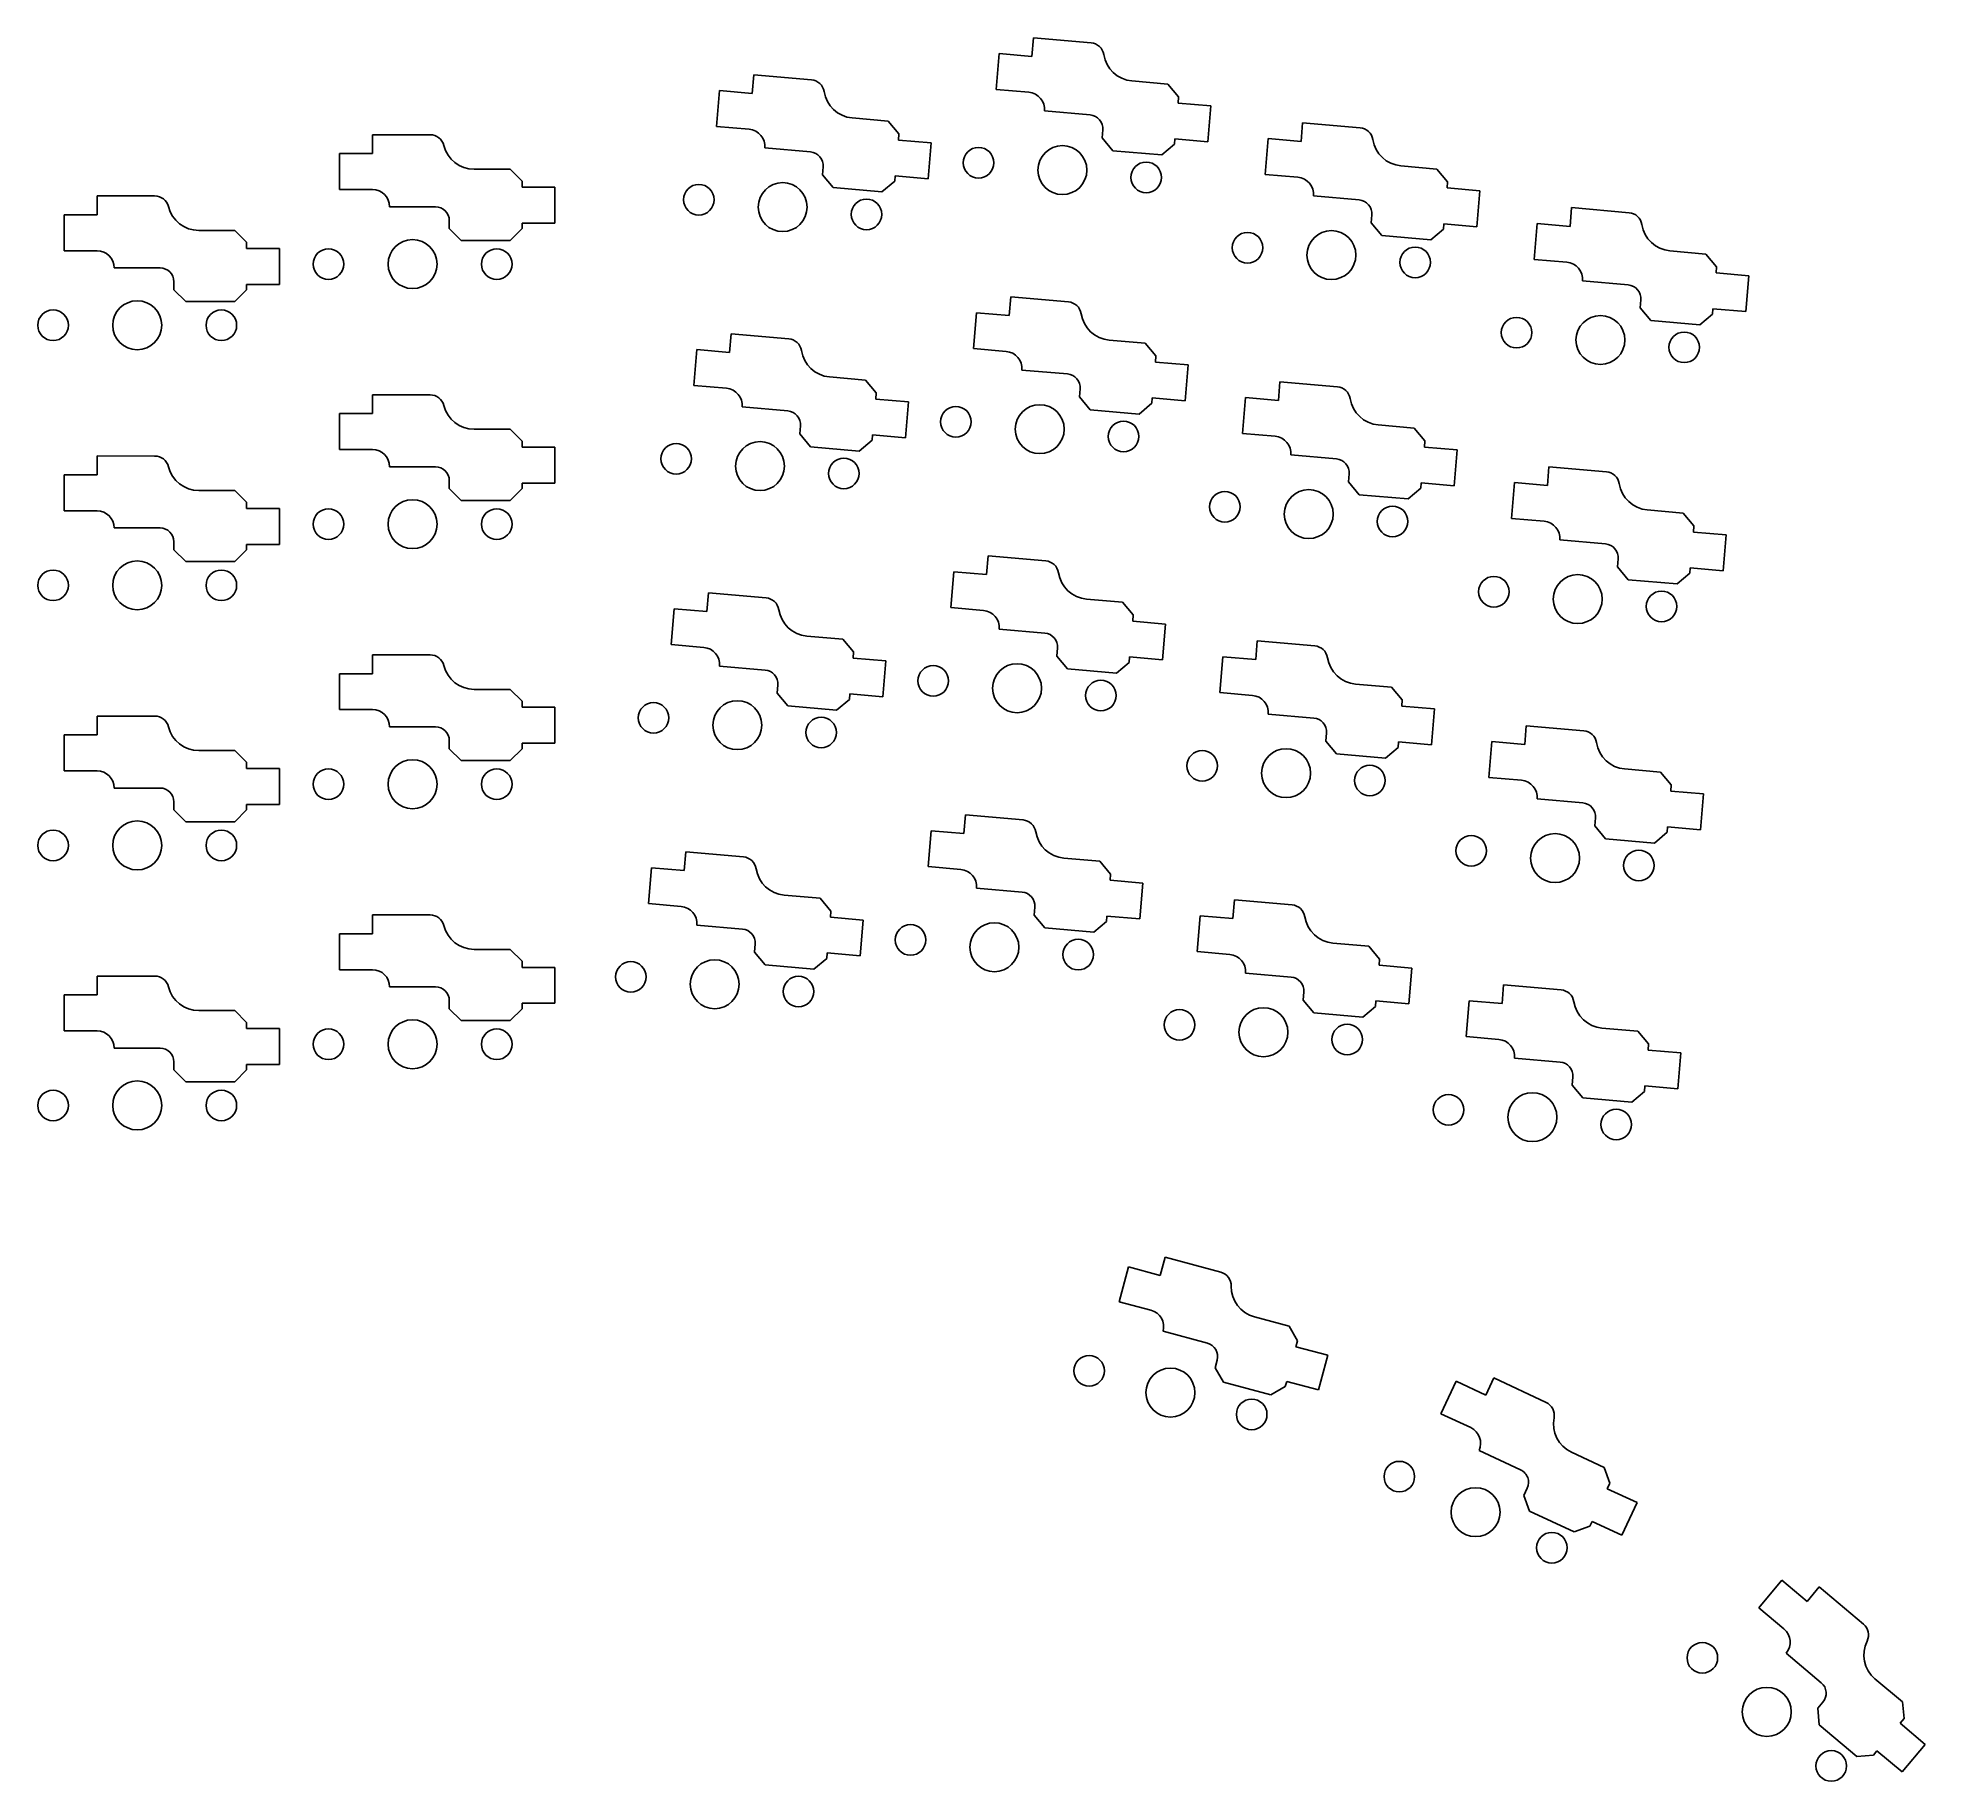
# Model space of a CAD drawing. Extents: x 114 to 237, y -194 to -80.
import ezdxf

# ---------------------------------------------------------------- set-up
doc = ezdxf.new("R2010")
doc.units = 0
doc.layers.add('BLACK', color=7, linetype='CONTINUOUS')

msp = doc.modelspace()

# ---------------------------------------------------------------- linework, layer by layer
at = {"layer": 'BLACK', "linetype": 'CONTINUOUS'}
for p, q in [((176.341056, -81.240526), (176.13624, -83.581583)), ((176.341056, -81.240526), (178.482874, -81.42791)), ((178.482874, -81.42791), (178.590076, -80.202591)), ((182.342167, -80.531643), (178.590076, -80.202591)), ((160.202747, -83.843885), (160.309949, -82.618566)), ((164.06204, -82.947618), (160.309949, -82.618566)), ((158.060929, -83.656501), (157.856113, -85.997558)), ((158.060929, -83.656501), (160.202747, -83.843885)), ((178.278058, -83.768968), (176.13624, -83.581583)), ((187.365081, -83.233169), (185.013065, -83.027395)), ((188.065719, -84.068157), (187.365081, -83.233169)), ((182.289311, -85.249204), (179.300727, -84.987737)), ((188.030421, -84.471616), (188.065719, -84.068157)), ((190.17224, -84.659001), (188.030421, -84.471616)), ((190.17224, -84.659001), (189.967424, -87.000059)), ((159.997931, -86.184943), (157.856113, -85.997558)), ((169.084954, -85.649144), (166.732938, -85.44337)), ((169.785592, -86.484132), (169.084954, -85.649144)), ((183.061254, -86.752203), (183.107446, -86.22422)), ((196.065756, -86.981492), (196.172958, -85.756173)), ((199.925049, -86.085225), (196.172958, -85.756173)), ((135.375, -87.775), (135.375, -86.545)), ((139.141492, -86.545784), (135.375, -86.545)), ((164.009184, -87.665179), (161.0206, -87.403712)), ((169.750294, -86.887591), (169.785592, -86.484132)), ((171.892113, -87.074976), (169.750294, -86.887591)), ((171.892113, -87.074976), (171.687297, -89.416034)), ((183.761892, -87.587191), (183.061254, -86.752203)), ((186.959677, -87.866961), (183.761892, -87.587191)), ((187.794665, -87.166323), (186.959677, -87.866961)), ((187.825605, -86.812674), (187.794665, -87.166323)), ((189.967424, -87.000059), (187.825605, -86.812674)), ((193.923938, -86.794108), (193.719122, -89.135165)), ((193.923938, -86.794108), (196.065756, -86.981492)), ((133.225, -87.775), (133.225, -90.125)), ((133.225, -87.775), (135.375, -87.775)), ((144.380746, -88.799254), (142.019746, -88.799254)), ((145.151492, -89.57), (144.380746, -88.799254)), ((164.781127, -89.168178), (164.827319, -88.640195)), ((204.947963, -88.786751), (202.595947, -88.580977)), ((205.648601, -89.621739), (204.947963, -88.786751)), ((145.151492, -89.975), (145.151492, -89.57)), ((147.301492, -89.975), (145.151492, -89.975)), ((147.301492, -89.975), (147.301492, -92.325)), ((165.481765, -90.003166), (164.781127, -89.168178)), ((168.67955, -90.282936), (165.481765, -90.003166)), ((169.514538, -89.582298), (168.67955, -90.282936)), ((169.545478, -89.228649), (169.514538, -89.582298)), ((171.687297, -89.416034), (169.545478, -89.228649)), ((195.86094, -89.32255), (193.719122, -89.135165)), ((205.613303, -90.025198), (205.648601, -89.621739)), ((207.755122, -90.212583), (205.613303, -90.025198)), ((117.375, -91.775), (117.375, -90.545)), ((121.141492, -90.545784), (117.375, -90.545)), ((135.375, -90.125), (133.225, -90.125)), ((139.5, -91.25), (136.5, -91.25)), ((199.872193, -90.802786), (196.883609, -90.541319)), ((207.755122, -90.212583), (207.550306, -92.553641)), ((115.225, -91.775), (115.225, -94.125)), ((115.225, -91.775), (117.375, -91.775)), ((140.4, -92.68), (140.4, -92.15)), ((145.151492, -92.325), (145.151492, -92.68)), ((147.301492, -92.325), (145.151492, -92.325)), ((200.644136, -92.305785), (200.690328, -91.777802)), ((201.344774, -93.140773), (200.644136, -92.305785)), ((205.408487, -92.366256), (205.377547, -92.719905)), ((207.550306, -92.553641), (205.408487, -92.366256)), ((211.506819, -92.34769), (211.302003, -94.688747)), ((211.506819, -92.34769), (213.648637, -92.535074)), ((213.648637, -92.535074), (213.755839, -91.309755)), ((217.50793, -91.638807), (213.755839, -91.309755)), ((126.380746, -92.799254), (124.019746, -92.799254)), ((127.151492, -93.57), (126.380746, -92.799254)), ((127.151492, -93.975), (127.151492, -93.57)), ((141.170746, -93.450746), (140.4, -92.68)), ((144.380746, -93.450746), (141.170746, -93.450746)), ((145.151492, -92.68), (144.380746, -93.450746)), ((204.542559, -93.420543), (201.344774, -93.140773)), ((205.377547, -92.719905), (204.542559, -93.420543)), ((117.375, -94.125), (115.225, -94.125)), ((129.301492, -93.975), (127.151492, -93.975)), ((129.301492, -93.975), (129.301492, -96.325)), ((213.443821, -94.876132), (211.302003, -94.688747)), ((222.530844, -94.340333), (220.178828, -94.134559)), ((223.231482, -95.175321), (222.530844, -94.340333)), ((121.5, -95.25), (118.5, -95.25)), ((122.4, -96.68), (122.4, -96.15)), ((217.455074, -96.356368), (214.46649, -96.094901)), ((223.196184, -95.57878), (223.231482, -95.175321)), ((225.338003, -95.766165), (223.196184, -95.57878)), ((225.338003, -95.766165), (225.133187, -98.107223)), ((123.170746, -97.450746), (122.4, -96.68)), ((126.380746, -97.450746), (123.170746, -97.450746)), ((127.151492, -96.68), (126.380746, -97.450746)), ((127.151492, -96.325), (127.151492, -96.68)), ((129.301492, -96.325), (127.151492, -96.325)), ((177.001227, -98.36322), (177.108429, -97.137901)), ((180.86052, -97.466953), (177.108429, -97.137901)), ((218.227017, -97.859367), (218.273209, -97.331384)), ((174.859409, -98.175836), (174.654593, -100.516893)), ((174.859409, -98.175836), (177.001227, -98.36322)), ((218.927655, -98.694355), (218.227017, -97.859367)), ((222.960428, -98.273487), (222.12544, -98.974125)), ((222.991368, -97.919838), (222.960428, -98.273487)), ((225.133187, -98.107223), (222.991368, -97.919838)), ((158.721099, -100.779195), (158.828301, -99.553876)), ((162.580392, -99.882928), (158.828301, -99.553876)), ((222.12544, -98.974125), (218.927655, -98.694355)), ((156.579281, -100.591811), (156.374465, -102.932868)), ((156.579281, -100.591811), (158.721099, -100.779195)), ((176.796411, -100.704278), (174.654593, -100.516893)), ((185.883434, -100.168479), (183.531418, -99.962705)), ((186.584072, -101.003467), (185.883434, -100.168479)), ((186.548774, -101.406926), (186.584072, -101.003467)), ((167.603306, -102.584454), (165.25129, -102.37868)), ((180.807664, -102.184514), (177.81908, -101.923047)), ((188.690593, -101.594311), (186.548774, -101.406926)), ((188.690593, -101.594311), (188.485777, -103.935369)), ((135.375, -104.775), (135.375, -103.545)), ((139.141492, -103.545784), (135.375, -103.545)), ((158.516283, -103.120253), (156.374465, -102.932868)), ((168.303944, -103.419442), (167.603306, -102.584454)), ((168.268646, -103.822901), (168.303944, -103.419442)), ((181.579607, -103.687513), (181.625799, -103.15953)), ((194.584108, -103.916802), (194.69131, -102.691483)), ((198.443401, -103.020535), (194.69131, -102.691483)), ((133.225, -104.775), (133.225, -107.125)), ((133.225, -104.775), (135.375, -104.775)), ((162.527536, -104.600489), (159.538952, -104.339022)), ((170.410465, -104.010286), (168.268646, -103.822901)), ((170.410465, -104.010286), (170.205649, -106.351344)), ((182.280245, -104.522501), (181.579607, -103.687513)), ((185.47803, -104.802271), (182.280245, -104.522501)), ((186.313018, -104.101633), (185.47803, -104.802271)), ((186.343958, -103.747984), (186.313018, -104.101633)), ((188.485777, -103.935369), (186.343958, -103.747984)), ((192.44229, -103.729418), (192.237474, -106.070475)), ((192.44229, -103.729418), (194.584108, -103.916802)), ((144.380746, -105.799254), (142.019746, -105.799254)), ((145.151492, -106.57), (144.380746, -105.799254)), ((163.299479, -106.103488), (163.345671, -105.575505)), ((194.379292, -106.25786), (192.237474, -106.070475)), ((203.466315, -105.722061), (201.114299, -105.516287)), ((204.166953, -106.557049), (203.466315, -105.722061)), ((135.375, -107.125), (133.225, -107.125)), ((145.151492, -106.975), (145.151492, -106.57)), ((147.301492, -106.975), (145.151492, -106.975)), ((147.301492, -106.975), (147.301492, -109.325)), ((164.000117, -106.938476), (163.299479, -106.103488)), ((167.197902, -107.218246), (164.000117, -106.938476)), ((168.03289, -106.517608), (167.197902, -107.218246)), ((168.06383, -106.163959), (168.03289, -106.517608)), ((170.205649, -106.351344), (168.06383, -106.163959)), ((204.131655, -106.960508), (204.166953, -106.557049)), ((206.273474, -107.147893), (204.131655, -106.960508)), ((206.273474, -107.147893), (206.068658, -109.488951)), ((117.375, -108.775), (117.375, -107.545)), ((121.141492, -107.545784), (117.375, -107.545)), ((139.5, -108.25), (136.5, -108.25)), ((198.390545, -107.738096), (195.401961, -107.476629)), ((212.16699, -109.470384), (212.274192, -108.245065)), ((216.026283, -108.574117), (212.274192, -108.245065)), ((115.225, -108.775), (115.225, -111.125)), ((115.225, -108.775), (117.375, -108.775)), ((140.4, -109.68), (140.4, -109.15)), ((141.170746, -110.450746), (140.4, -109.68)), ((145.151492, -109.68), (144.380746, -110.450746)), ((145.151492, -109.325), (145.151492, -109.68)), ((147.301492, -109.325), (145.151492, -109.325)), ((199.162488, -109.241095), (199.20868, -108.713112)), ((199.863126, -110.076083), (199.162488, -109.241095)), ((203.895899, -109.655215), (203.060911, -110.355853)), ((203.926839, -109.301566), (203.895899, -109.655215)), ((206.068658, -109.488951), (203.926839, -109.301566)), ((210.025172, -109.283), (209.820356, -111.624057)), ((210.025172, -109.283), (212.16699, -109.470384)), ((126.380746, -109.799254), (124.019746, -109.799254)), ((127.151492, -110.57), (126.380746, -109.799254)), ((127.151492, -110.975), (127.151492, -110.57)), ((129.301492, -110.975), (127.151492, -110.975)), ((129.301492, -110.975), (129.301492, -113.325)), ((144.380746, -110.450746), (141.170746, -110.450746)), ((203.060911, -110.355853), (199.863126, -110.076083)), ((117.375, -111.125), (115.225, -111.125)), ((121.5, -112.25), (118.5, -112.25)), ((211.962174, -111.811442), (209.820356, -111.624057)), ((221.049197, -111.275643), (218.697181, -111.069869)), ((221.749835, -112.110631), (221.049197, -111.275643)), ((221.714537, -112.51409), (221.749835, -112.110631)), ((122.4, -113.68), (122.4, -113.15)), ((127.151492, -113.325), (127.151492, -113.68)), ((129.301492, -113.325), (127.151492, -113.325)), ((215.973427, -113.291678), (212.984843, -113.030211)), ((223.856356, -112.701475), (221.714537, -112.51409)), ((223.856356, -112.701475), (223.65154, -115.042533)), ((123.170746, -114.450746), (122.4, -113.68)), ((126.380746, -114.450746), (123.170746, -114.450746)), ((127.151492, -113.68), (126.380746, -114.450746)), ((175.519579, -115.29853), (175.626781, -114.073211)), ((179.378872, -114.402263), (175.626781, -114.073211)), ((216.74537, -114.794677), (216.791562, -114.266694)), ((173.377761, -115.111146), (173.172945, -117.452203)), ((173.377761, -115.111146), (175.519579, -115.29853)), ((217.446008, -115.629665), (216.74537, -114.794677)), ((220.643793, -115.909435), (217.446008, -115.629665)), ((221.478781, -115.208797), (220.643793, -115.909435)), ((221.509721, -114.855148), (221.478781, -115.208797)), ((223.65154, -115.042533), (221.509721, -114.855148)), ((157.239452, -117.714505), (157.346654, -116.489186)), ((161.098745, -116.818238), (157.346654, -116.489186)), ((184.401786, -117.103789), (182.04977, -116.898015)), ((185.102424, -117.938777), (184.401786, -117.103789)), ((155.097634, -117.527121), (154.892818, -119.868178)), ((155.097634, -117.527121), (157.239452, -117.714505)), ((175.314763, -117.639588), (173.172945, -117.452203)), ((185.067126, -118.342236), (185.102424, -117.938777)), ((187.208945, -118.529621), (185.067126, -118.342236)), ((166.121659, -119.519764), (163.769643, -119.31399)), ((166.822297, -120.354752), (166.121659, -119.519764)), ((179.326016, -119.119824), (176.337432, -118.858357)), ((187.208945, -118.529621), (187.004129, -120.870679)), ((193.102461, -120.852112), (193.209663, -119.626793)), ((196.961754, -119.955845), (193.209663, -119.626793)), ((135.375, -121.775), (135.375, -120.545)), ((139.141492, -120.545784), (135.375, -120.545)), ((157.034636, -120.055563), (154.892818, -119.868178)), ((166.786999, -120.758211), (166.822297, -120.354752)), ((168.928818, -120.945596), (166.786999, -120.758211)), ((180.097959, -120.622823), (180.144151, -120.09484)), ((180.798597, -121.457811), (180.097959, -120.622823)), ((184.86231, -120.683294), (184.83137, -121.036943)), ((187.004129, -120.870679), (184.86231, -120.683294)), ((190.960643, -120.664728), (190.755827, -123.005785)), ((190.960643, -120.664728), (193.102461, -120.852112)), ((133.225, -121.775), (133.225, -124.125)), ((133.225, -121.775), (135.375, -121.775)), ((161.045889, -121.535799), (158.057305, -121.274332)), ((168.928818, -120.945596), (168.724002, -123.286654)), ((183.996382, -121.737581), (180.798597, -121.457811)), ((184.83137, -121.036943), (183.996382, -121.737581)), ((144.380746, -122.799254), (142.019746, -122.799254)), ((145.151492, -123.57), (144.380746, -122.799254)), ((161.817832, -123.038798), (161.864024, -122.510815)), ((162.51847, -123.873786), (161.817832, -123.038798)), ((166.582183, -123.099269), (166.551243, -123.452918)), ((168.724002, -123.286654), (166.582183, -123.099269)), ((192.897645, -123.19317), (190.755827, -123.005785)), ((201.984668, -122.657371), (199.632652, -122.451597)), ((202.685306, -123.492359), (201.984668, -122.657371)), ((117.375, -125.775), (117.375, -124.545)), ((121.141492, -124.545784), (117.375, -124.545)), ((135.375, -124.125), (133.225, -124.125)), ((145.151492, -123.975), (145.151492, -123.57)), ((147.301492, -123.975), (145.151492, -123.975)), ((147.301492, -123.975), (147.301492, -126.325)), ((165.716255, -124.153556), (162.51847, -123.873786)), ((166.551243, -123.452918), (165.716255, -124.153556)), ((196.908898, -124.673406), (193.920314, -124.411939)), ((202.650008, -123.895818), (202.685306, -123.492359)), ((204.791827, -124.083203), (202.650008, -123.895818)), ((204.791827, -124.083203), (204.587011, -126.424261)), ((115.225, -125.775), (115.225, -128.125)), ((115.225, -125.775), (117.375, -125.775)), ((139.5, -125.25), (136.5, -125.25)), ((197.680841, -126.176405), (197.727033, -125.648422)), ((210.685342, -126.405694), (210.792544, -125.180375)), ((214.544635, -125.509427), (210.792544, -125.180375)), ((126.380746, -126.799254), (124.019746, -126.799254)), ((127.151492, -127.57), (126.380746, -126.799254)), ((140.4, -126.68), (140.4, -126.15)), ((141.170746, -127.450746), (140.4, -126.68)), ((145.151492, -126.68), (144.380746, -127.450746)), ((145.151492, -126.325), (145.151492, -126.68)), ((147.301492, -126.325), (145.151492, -126.325)), ((198.381479, -127.011393), (197.680841, -126.176405)), ((201.579264, -127.291163), (198.381479, -127.011393)), ((202.414252, -126.590525), (201.579264, -127.291163)), ((202.445192, -126.236876), (202.414252, -126.590525)), ((204.587011, -126.424261), (202.445192, -126.236876)), ((208.543524, -126.21831), (208.338708, -128.559367)), ((208.543524, -126.21831), (210.685342, -126.405694)), ((117.375, -128.125), (115.225, -128.125)), ((127.151492, -127.975), (127.151492, -127.57)), ((129.301492, -127.975), (127.151492, -127.975)), ((129.301492, -127.975), (129.301492, -130.325)), ((144.380746, -127.450746), (141.170746, -127.450746)), ((219.567549, -128.210953), (217.215533, -128.005179)), ((220.268187, -129.045941), (219.567549, -128.210953)), ((121.5, -129.25), (118.5, -129.25)), ((210.480526, -128.746752), (208.338708, -128.559367)), ((220.232889, -129.4494), (220.268187, -129.045941)), ((222.374708, -129.636785), (220.232889, -129.4494)), ((122.4, -130.68), (122.4, -130.15)), ((123.170746, -131.450746), (122.4, -130.68)), ((127.151492, -130.68), (126.380746, -131.450746)), ((127.151492, -130.325), (127.151492, -130.68)), ((129.301492, -130.325), (127.151492, -130.325)), ((214.491779, -130.226988), (211.503195, -129.965521)), ((222.374708, -129.636785), (222.169892, -131.977843)), ((126.380746, -131.450746), (123.170746, -131.450746)), ((174.037931, -132.23384), (174.145133, -131.008521)), ((177.897224, -131.337573), (174.145133, -131.008521)), ((215.263722, -131.729987), (215.309914, -131.202004)), ((215.96436, -132.564975), (215.263722, -131.729987)), ((220.028073, -131.790458), (219.997133, -132.144107)), ((222.169892, -131.977843), (220.028073, -131.790458)), ((171.896113, -132.046456), (171.691297, -134.387513)), ((171.896113, -132.046456), (174.037931, -132.23384)), ((219.162145, -132.844745), (215.96436, -132.564975)), ((219.997133, -132.144107), (219.162145, -132.844745)), ((153.615986, -134.462431), (153.41117, -136.803488)), ((153.615986, -134.462431), (155.757804, -134.649815)), ((155.757804, -134.649815), (155.865006, -133.424496)), ((159.617097, -133.753548), (155.865006, -133.424496)), ((173.833115, -134.574898), (171.691297, -134.387513)), ((182.920138, -134.039099), (180.568122, -133.833325)), ((183.620776, -134.874087), (182.920138, -134.039099)), ((183.585478, -135.277546), (183.620776, -134.874087)), ((185.727297, -135.464931), (183.585478, -135.277546)), ((185.727297, -135.464931), (185.522481, -137.805989)), ((155.552988, -136.990873), (153.41117, -136.803488)), ((164.640011, -136.455074), (162.287995, -136.2493)), ((165.340649, -137.290062), (164.640011, -136.455074)), ((177.844368, -136.055134), (174.855784, -135.793667)), ((191.620813, -137.787422), (191.728015, -136.562103)), ((195.480106, -136.891155), (191.728015, -136.562103)), ((135.375, -138.775), (135.375, -137.545)), ((139.141492, -137.545784), (135.375, -137.545)), ((165.305351, -137.693521), (165.340649, -137.290062)), ((167.44717, -137.880906), (165.305351, -137.693521)), ((167.44717, -137.880906), (167.242354, -140.221964)), ((178.616311, -137.558133), (178.662503, -137.03015)), ((179.316949, -138.393121), (178.616311, -137.558133)), ((183.349722, -137.972253), (182.514734, -138.672891)), ((183.380662, -137.618604), (183.349722, -137.972253)), ((185.522481, -137.805989), (183.380662, -137.618604)), ((189.478995, -137.600038), (189.274179, -139.941095)), ((189.478995, -137.600038), (191.620813, -137.787422)), ((133.225, -138.775), (133.225, -141.125)), ((133.225, -138.775), (135.375, -138.775)), ((159.564241, -138.471109), (156.575657, -138.209642)), ((182.514734, -138.672891), (179.316949, -138.393121)), ((200.50302, -139.592681), (198.151004, -139.386907)), ((144.380746, -139.799254), (142.019746, -139.799254)), ((145.151492, -140.57), (144.380746, -139.799254)), ((145.151492, -140.975), (145.151492, -140.57)), ((160.336184, -139.974108), (160.382376, -139.446125)), ((161.036822, -140.809096), (160.336184, -139.974108)), ((165.069595, -140.388228), (164.234607, -141.088866)), ((165.100535, -140.034579), (165.069595, -140.388228)), ((167.242354, -140.221964), (165.100535, -140.034579)), ((191.415997, -140.12848), (189.274179, -139.941095)), ((201.203658, -140.427669), (200.50302, -139.592681)), ((201.16836, -140.831128), (201.203658, -140.427669)), ((117.375, -142.775), (117.375, -141.545)), ((121.141492, -141.545784), (117.375, -141.545)), ((135.375, -141.125), (133.225, -141.125)), ((147.301492, -140.975), (145.151492, -140.975)), ((147.301492, -140.975), (147.301492, -143.325)), ((164.234607, -141.088866), (161.036822, -140.809096)), ((195.42725, -141.608716), (192.438666, -141.347249)), ((203.310179, -141.018513), (201.16836, -140.831128)), ((203.310179, -141.018513), (203.105363, -143.359571)), ((115.225, -142.775), (115.225, -145.125)), ((115.225, -142.775), (117.375, -142.775)), ((139.5, -142.25), (136.5, -142.25)), ((196.199193, -143.111715), (196.245385, -142.583732)), ((209.203695, -143.341004), (209.310897, -142.115685)), ((213.062988, -142.444737), (209.310897, -142.115685)), ((126.380746, -143.799254), (124.019746, -143.799254)), ((127.151492, -144.57), (126.380746, -143.799254)), ((140.4, -143.68), (140.4, -143.15)), ((141.170746, -144.450746), (140.4, -143.68)), ((145.151492, -143.68), (144.380746, -144.450746)), ((145.151492, -143.325), (145.151492, -143.68)), ((147.301492, -143.325), (145.151492, -143.325)), ((196.899831, -143.946703), (196.199193, -143.111715)), ((200.097616, -144.226473), (196.899831, -143.946703)), ((200.932604, -143.525835), (200.097616, -144.226473)), ((200.963544, -143.172186), (200.932604, -143.525835)), ((203.105363, -143.359571), (200.963544, -143.172186)), ((207.061877, -143.15362), (206.857061, -145.494677)), ((207.061877, -143.15362), (209.203695, -143.341004)), ((117.375, -145.125), (115.225, -145.125)), ((127.151492, -144.975), (127.151492, -144.57)), ((129.301492, -144.975), (127.151492, -144.975)), ((129.301492, -144.975), (129.301492, -147.325)), ((144.380746, -144.450746), (141.170746, -144.450746)), ((208.998879, -145.682062), (206.857061, -145.494677)), ((218.085902, -145.146263), (215.733886, -144.940489)), ((218.78654, -145.981251), (218.085902, -145.146263)), ((121.5, -146.25), (118.5, -146.25)), ((218.751242, -146.38471), (218.78654, -145.981251)), ((220.893061, -146.572095), (218.751242, -146.38471)), ((220.893061, -146.572095), (220.688245, -148.913153)), ((122.4, -147.68), (122.4, -147.15)), ((123.170746, -148.450746), (122.4, -147.68)), ((127.151492, -147.68), (126.380746, -148.450746)), ((127.151492, -147.325), (127.151492, -147.68)), ((129.301492, -147.325), (127.151492, -147.325)), ((213.010132, -147.162298), (210.021548, -146.900831)), ((126.380746, -148.450746), (123.170746, -148.450746)), ((213.782075, -148.665297), (213.828267, -148.137314)), ((214.482713, -149.500285), (213.782075, -148.665297)), ((218.515486, -149.079417), (217.680498, -149.780055)), ((218.546426, -148.725768), (218.515486, -149.079417)), ((220.688245, -148.913153), (218.546426, -148.725768)), ((217.680498, -149.780055), (214.482713, -149.500285)), ((186.864019, -161.115549), (187.182367, -159.92746)), ((190.820316, -160.903057), (187.182367, -159.92746)), ((184.787279, -160.559088), (184.179054, -162.829014)), ((184.787279, -160.559088), (186.864019, -161.115549)), ((186.255795, -163.385475), (184.179054, -162.829014)), ((195.297806, -164.435761), (193.017255, -163.824689)), ((189.949067, -165.53977), (187.05129, -164.763313)), ((195.842805, -165.379728), (195.297806, -164.435761)), ((195.737984, -165.770928), (195.842805, -165.379728)), ((197.814724, -166.327389), (195.737984, -165.770928)), ((197.814724, -166.327389), (197.206499, -168.597315)), ((190.448289, -167.153981), (190.585463, -166.64204)), ((190.993289, -168.097948), (190.448289, -167.153981)), ((194.093911, -168.928757), (190.993289, -168.097948)), ((195.037878, -168.383757), (194.093911, -168.928757)), ((195.129759, -168.040854), (195.037878, -168.383757)), ((197.206499, -168.597315), (195.129759, -168.040854)), ((206.202637, -168.024381), (205.209484, -170.154204)), ((206.202637, -168.024381), (208.151199, -168.93301)), ((208.151199, -168.93301), (208.671019, -167.818252)), ((212.084289, -169.410751), (208.671019, -167.818252)), ((207.158046, -171.062834), (205.209484, -170.154204)), ((210.42112, -173.82573), (207.702197, -172.557875)), ((215.880308, -173.667292), (213.740516, -172.669491)), ((216.25311, -174.691557), (215.880308, -173.667292)), ((210.632453, -175.502107), (210.856441, -175.021764)), ((216.08195, -175.058611), (216.25311, -174.691557)), ((218.030511, -175.967241), (216.08195, -175.058611)), ((211.005255, -176.526371), (210.632453, -175.502107)), ((218.030511, -175.967241), (217.037358, -178.097064)), ((213.914503, -177.882976), (211.005255, -176.526371)), ((214.938767, -177.510174), (213.914503, -177.882976)), ((215.088797, -177.188435), (214.938767, -177.510174)), ((217.037358, -178.097064), (215.088797, -177.188435)), ((227.496885, -181.040903), (225.986334, -182.841108)), ((227.496885, -181.040903), (229.143881, -182.422896)), ((229.143881, -182.422896), (229.93451, -181.480662)), ((232.819306, -183.902317), (229.93451, -181.480662)), ((227.63333, -184.223101), (225.986334, -182.841108)), ((230.070127, -187.7364), (227.771994, -185.808037)), ((235.384305, -188.996302), (233.575674, -187.478681)), ((229.840381, -189.410352), (230.181058, -189.004349)), ((229.935381, -190.496204), (229.840381, -189.410352)), ((235.479304, -190.082154), (235.384305, -188.996302)), ((232.394383, -192.559552), (229.935381, -190.496204)), ((235.218975, -190.392402), (235.479304, -190.082154)), ((236.865971, -191.774395), (235.218975, -190.392402)), ((233.708425, -192.192607), (233.480235, -192.464552)), ((235.35542, -193.5746), (233.708425, -192.192607)), ((236.865971, -191.774395), (235.35542, -193.5746)), ((233.480235, -192.464552), (232.394383, -192.559552))]:
    msp.add_line(p, q, dxfattribs=at)
at = {"layer": 'BLACK'}
for centre, radius in [((174.989114, -88.374844), 1), ((180.468185, -88.854201), 1.6), ((185.947256, -89.333558), 1), ((156.708987, -90.790819), 1), ((162.188058, -91.270176), 1.6), ((167.667129, -91.749533), 1), ((138, -95), 1.6), ((192.571996, -93.928426), 1), ((198.051067, -94.407783), 1.6), ((132.5, -95), 1), ((143.5, -95), 1), ((203.530138, -94.88714), 1), ((120, -99), 1.6), ((114.5, -99), 1), ((125.5, -99), 1), ((210.154877, -99.482008), 1), ((215.633948, -99.961365), 1.6), ((221.113019, -100.440722), 1), ((173.507467, -105.310154), 1), ((178.986538, -105.789511), 1.6), ((184.465609, -106.268868), 1), ((155.227339, -107.726129), 1), ((160.70641, -108.205486), 1.6), ((166.185481, -108.684843), 1), ((196.569419, -111.343093), 1.6), ((132.5, -112), 1), ((138, -112), 1.6), ((143.5, -112), 1), ((191.090348, -110.863736), 1), ((202.04849, -111.82245), 1), ((120, -116), 1.6), ((114.5, -116), 1), ((125.5, -116), 1), ((208.67323, -116.417318), 1), ((214.152301, -116.896675), 1.6), ((219.631372, -117.376032), 1), ((172.025819, -122.245464), 1), ((177.50489, -122.724821), 1.6), ((182.983961, -123.204178), 1), ((153.745692, -124.661439), 1), ((159.224763, -125.140796), 1.6), ((164.703834, -125.620153), 1), ((189.608701, -127.799046), 1), ((195.087772, -128.278403), 1.6), ((132.5, -129), 1), ((138, -129), 1.6), ((143.5, -129), 1), ((200.566843, -128.75776), 1), ((114.5, -133), 1), ((120, -133), 1.6), ((125.5, -133), 1), ((207.191582, -133.352628), 1), ((212.670653, -133.831985), 1.6), ((218.149724, -134.311342), 1), ((176.023242, -139.660131), 1.6), ((170.544171, -139.180774), 1), ((181.502313, -140.139488), 1), ((152.264044, -141.596749), 1), ((157.743115, -142.076106), 1.6), ((163.222186, -142.555463), 1), ((188.127053, -144.734356), 1), ((193.606124, -145.213713), 1.6), ((132.5, -146), 1), ((138, -146), 1.6), ((143.5, -146), 1), ((199.085195, -145.69307), 1), ((114.5, -150), 1), ((120, -150), 1.6), ((125.5, -150), 1), ((211.189006, -150.767295), 1.6), ((205.709935, -150.287938), 1), ((216.668077, -151.246652), 1), ((182.217015, -167.350258), 1), ((187.529607, -168.773763), 1.6), ((192.842199, -170.197268), 1), ((202.492147, -174.266057), 1), ((207.47684, -176.590457), 1.599999), ((212.461533, -178.914857), 1.000001), ((222.297363, -186.109553), 1), ((226.510607, -189.644885), 1.6), ((230.723851, -193.180217), 1)]:
    msp.add_circle(centre, radius, dxfattribs=at)
for centre, radius, start, end in [((182.260918, -81.46032), 0.932224, 9.47455839, 84.99998222), ((185.19023, -81.002393), 2.032737, -171.38537619, -95.0000079), ((163.980791, -83.876295), 0.932224, 9.47455839, 84.99998222), ((166.910103, -83.418368), 2.032737, -171.38537619, -95.0000079), ((178.180008, -84.889687), 1.125, -4.99998947, 85.00001053), ((159.899881, -87.305662), 1.125, -4.99998947, 85.00001053), ((182.210871, -86.14578), 0.900001, -4.99999058, 85.00001497), ((199.8438, -87.013902), 0.932224, 9.47455839, 84.99998222), ((139.141492, -87.478008), 0.932224, 14.47453095, 90), ((142.019746, -86.766517), 2.032737, -166.38538515, -90), ((202.773112, -86.555975), 2.032737, -171.38537619, -95.0000079), ((163.930744, -88.561755), 0.900001, -4.99999058, 85.00001497), ((195.76289, -90.443269), 1.125, -4.99998947, 85.00001053), ((121.141492, -91.478008), 0.932224, 14.47453095, 90), ((124.019746, -90.766517), 2.032737, -166.38538515, -90), ((135.375, -91.25), 1.125, 0, 90), ((139.5, -92.15), 0.9, 0, 90), ((199.793753, -91.699362), 0.900001, -4.99999058, 85.00001497), ((217.426681, -92.567484), 0.932224, 9.47455839, 84.99998222), ((220.355993, -92.109557), 2.032737, -171.38537619, -95.0000079), ((117.375, -95.25), 1.125, 0, 90), ((213.345771, -95.996851), 1.125, -4.99998947, 85.00001053), ((121.5, -96.15), 0.9, 0, 90), ((217.376634, -97.252944), 0.900001, -4.99999058, 85.00001497), ((180.779271, -98.39563), 0.932224, 9.47455839, 84.99998222), ((183.708583, -97.937703), 2.032737, -171.38537619, -95.0000079), ((162.499143, -100.811605), 0.932224, 9.47455839, 84.99998222), ((165.428455, -100.353678), 2.032737, -171.38537619, -95.0000079), ((176.698361, -101.824997), 1.125, -4.99998947, 85.00001053), ((180.729224, -103.08109), 0.900001, -4.99999058, 85.00001497), ((139.141492, -104.478008), 0.932224, 14.47453095, 90), ((158.418233, -104.240972), 1.125, -4.99998947, 85.00001053), ((198.362152, -103.949212), 0.932224, 9.47455839, 84.99998222), ((142.019746, -103.766517), 2.032737, -166.38538515, -90), ((162.449096, -105.497065), 0.900001, -4.99999058, 85.00001497), ((201.291464, -103.491285), 2.032737, -171.38537619, -95.0000079), ((135.375, -108.25), 1.125, 0, 90), ((194.281242, -107.378579), 1.125, -4.99998947, 85.00001053), ((121.141492, -108.478008), 0.932224, 14.47453095, 90), ((124.019746, -107.766517), 2.032737, -166.38538515, -90), ((139.5, -109.15), 0.9, 0, 90), ((198.312105, -108.634672), 0.900001, -4.99999058, 85.00001497), ((215.945034, -109.502794), 0.932224, 9.47455839, 84.99998222), ((218.874346, -109.044867), 2.032737, -171.38537619, -95.0000079), ((117.375, -112.25), 1.125, 0, 90), ((121.5, -113.15), 0.9, 0, 90), ((211.864124, -112.932161), 1.125, -4.99998947, 85.00001053), ((215.894987, -114.188254), 0.900001, -4.99999058, 85.00001497), ((179.297623, -115.33094), 0.932224, 9.47455839, 84.99998222), ((182.226935, -114.873013), 2.032737, -171.38537619, -95.0000079), ((161.017496, -117.746915), 0.932224, 9.47455839, 84.99998222), ((163.946808, -117.288988), 2.032737, -171.38537619, -95.0000079), ((175.216713, -118.760307), 1.125, -4.99998947, 85.00001053), ((179.247576, -120.0164), 0.900001, -4.99999058, 85.00001497), ((139.141492, -121.478008), 0.932224, 14.47453095, 90), ((156.936586, -121.176282), 1.125, -4.99998947, 85.00001053), ((196.880505, -120.884522), 0.932224, 9.47455839, 84.99998222), ((199.809817, -120.426595), 2.032737, -171.38537619, -95.0000079), ((142.019746, -120.766517), 2.032737, -166.38538515, -90), ((160.967449, -122.432375), 0.900001, -4.99999058, 85.00001497), ((192.799595, -124.313889), 1.125, -4.99998947, 85.00001053), ((121.141492, -125.478008), 0.932224, 14.47453095, 90), ((135.375, -125.25), 1.125, 0, 90), ((124.019746, -124.766517), 2.032737, -166.38538515, -90), ((139.5, -126.15), 0.9, 0, 90), ((196.830458, -125.569982), 0.900001, -4.99999058, 85.00001497), ((214.463386, -126.438104), 0.932224, 9.47455839, 84.99998222), ((217.392698, -125.980177), 2.032737, -171.38537619, -95.0000079), ((117.375, -129.25), 1.125, 0, 90), ((121.5, -130.15), 0.9, 0, 90), ((210.382476, -129.867471), 1.125, -4.99998947, 85.00001053), ((214.413339, -131.123564), 0.900001, -4.99999058, 85.00001497), ((177.815975, -132.26625), 0.932224, 9.47455839, 84.99998222), ((180.745287, -131.808323), 2.032737, -171.38537619, -95.0000079), ((159.535848, -134.682225), 0.932224, 9.47455839, 84.99998222), ((162.46516, -134.224298), 2.032737, -171.38537619, -95.0000079), ((173.735065, -135.695617), 1.125, -4.99998947, 85.00001053), ((177.765928, -136.95171), 0.900001, -4.99999058, 85.00001497), ((195.398857, -137.819832), 0.932224, 9.47455839, 84.99998222), ((139.141492, -138.478008), 0.932224, 14.47453095, 90), ((155.454938, -138.111592), 1.125, -4.99998947, 85.00001053), ((198.328169, -137.361905), 2.032737, -171.38537619, -95.0000079), ((142.019746, -137.766517), 2.032737, -166.38538515, -90), ((159.485801, -139.367685), 0.900001, -4.99999058, 85.00001497), ((191.317947, -141.249199), 1.125, -4.99998947, 85.00001053), ((121.141492, -142.478008), 0.932224, 14.47453095, 90), ((135.375, -142.25), 1.125, 0, 90), ((195.34881, -142.505292), 0.900001, -4.99999058, 85.00001497), ((124.019746, -141.766517), 2.032737, -166.38538515, -90), ((139.5, -143.15), 0.9, 0, 90), ((212.981739, -143.373414), 0.932224, 9.47455839, 84.99998222), ((215.911051, -142.915487), 2.032737, -171.38537619, -95.0000079), ((117.375, -146.25), 1.125, 0, 90), ((121.5, -147.15), 0.9, 0, 90), ((208.900829, -146.802781), 1.125, -4.99998947, 85.00001053), ((212.931692, -148.058874), 0.900001, -4.99999058, 85.00001497), ((190.579038, -161.803517), 0.932225, -0.52544064, 74.99997209), ((193.543366, -161.861216), 2.032737, -181.38538951, -104.99999987), ((185.964623, -164.472141), 1.125, -15.00002238, 74.99996444), ((189.71613, -166.409103), 0.9, -14.99999537, 75.00000463), ((211.690314, -170.255632), 0.932223, -10.52548562, 64.99997106), ((206.682601, -172.08243), 1.125, -24.99998047, 65.00001953), ((214.599587, -170.827205), 2.032737, -191.38538742, -114.99997266), ((210.040764, -174.641407), 0.9, -25.00003279, 65.00002491), ((226.910194, -185.084901), 1.125, -39.99999758, 50.00000242), ((232.220084, -184.616442), 0.932224, -25.52543167, 50.00000114), ((234.882292, -185.921514), 2.032737, -206.38538621, -129.99999449), ((229.491618, -188.42584), 0.9, -40.00000733, 49.99999267)]:
    msp.add_arc(centre, radius, start, end, dxfattribs=at)

doc.saveas('drawing.dxf')
